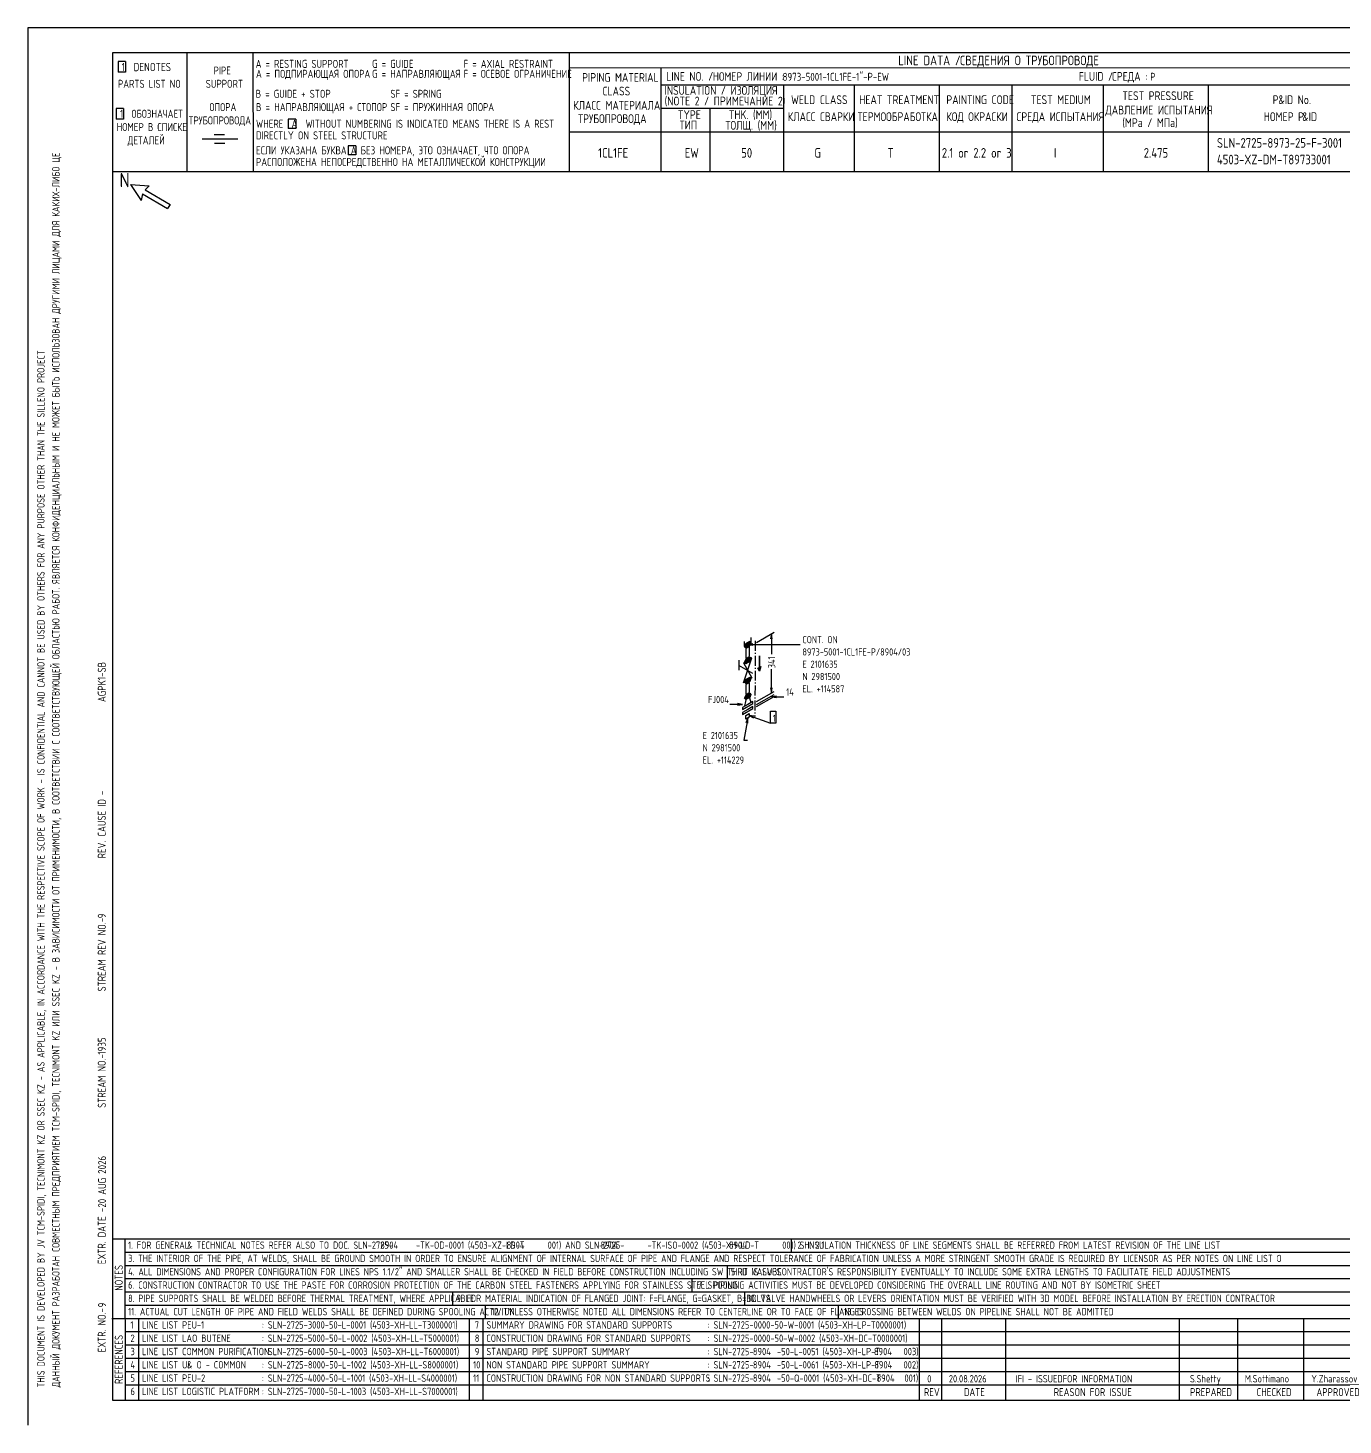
# Model space of a CAD drawing. Extents: x -1005 to 594, y -998 to 420.
# Drawn here: x 0 to 395.4, y 0 to 420 of the extents above; entities that cross this region are included whole.
import ezdxf

# ---------------------------------------------------------------- set-up
doc = ezdxf.new("R2010")
doc.units = 0
doc.linetypes.add('GT111', pattern=[4.5, 3, -0.6, 0.3, -0.6])
doc.styles.add('TTFN17', font='GOST type A')

msp = doc.modelspace()

# ---------------------------------------------------------------- linework, layer by layer
at = {"layer": 'GT_1', "flags": 128}
for points in [[(0, 420), (0, 0)], [(594, 420), (0, 420)], [(589.1, 412.5), (25.4, 412.5)], [(25.4, 412.5), (25.4, 7.5)], [(47.8, 412.5), (47.8, 376.7)], [(67.6, 412.5), (67.7, 376.7)], [(162.7, 412.5), (162.7, 376.7)], [(29.3, 409.9), (27.1, 409.9)], [(27.1, 409.9), (27.1, 406.7)], [(29.3, 409.9), (29.3, 406.7)], [(589.1, 408), (162.7, 407.9)], [(190.3, 407.8), (190.3, 376.7)], [(29.3, 406.7), (27.1, 406.7)], [(190.3, 402.9), (402.7, 402.9)], [(227.1, 402.9), (227.1, 376.7)], [(248.4, 402.9), (248.4, 376.8)], [(273.9, 402.9), (273.9, 376.7)], [(295.8, 402.9), (295.8, 376.7)], [(323.2, 402.9), (323.2, 376.7)], [(354.8, 402.9), (354.8, 376.8)], [(28.7, 395.8), (26.5, 395.8)], [(26.5, 395.8), (26.5, 392.6)], [(28.7, 395.8), (28.7, 392.6)], [(227.1, 395.8), (190.3, 395.8)], [(205, 395.8), (205, 376.7)], [(28.7, 392.6), (26.5, 392.6)], [(80.5, 392.6), (78.2, 392.6)], [(78.2, 392.6), (78.2, 389.8)], [(80.5, 392.6), (80.5, 389.8)], [(63.1, 386.6), (52.4, 386.6)], [(59.1, 387.9), (56, 387.9)], [(80.5, 389.8), (78.2, 389.8)], [(230.2, 388.7), (162.7, 388.7)], [(402.7, 388.7), (226.9, 388.7)], [(59.2, 385.3), (56.1, 385.3)], [(98.6, 384.6), (96.3, 384.6)], [(96.3, 384.6), (96.3, 381.9)], [(98.6, 384.6), (98.6, 381.9)], [(98.6, 381.9), (96.3, 381.9)], [(402.7, 376.7), (25.4, 376.7)], [(30.8, 372.9), (34, 368.1)], [(30.8, 372.9), (36.4, 372.5)], [(34.4, 370.1), (34, 368.1)], [(34.4, 370.1), (42, 365.7)], [(36.4, 372.5), (35.2, 371.3)], [(35.2, 371.3), (42.8, 366.9)], [(42.8, 366.9), (42, 365.7)], [(215.32, 235.55), (215.32, 234.05), (217.43, 235.25), (217.43, 236.75)], [(215.78, 233.68), (215.4, 234.12), (215.78, 234.95), (216.97, 235.62), (217.35, 235.18), (216.97, 234.35), (215.78, 233.68)], [(216.57, 235.4), (217.16, 235.4)], [(219, 235.25), (224.32, 238.32)], [(223.72, 236.38), (223.5, 237.88), (223.28, 236.38)], [(223.5, 237.88), (223.5, 231.72)], [(215.43, 234.2), (216.71, 234.2)], [(215.5, 234), (216.35, 234)], [(215.53, 234.4), (217, 234.4)], [(215.62, 234.6), (217.09, 234.6)], [(215.71, 234.8), (217.18, 234.8)], [(216.38, 233.75), (215.85, 233.45), (215.85, 230.45), (216.9, 231.05), (216.9, 234.05), (216.38, 233.75)], [(215.86, 235), (217.27, 235)], [(216.22, 235.2), (217.33, 235.2)], [(217.88, 234.88), (216.38, 234.65), (217.88, 234.43)], [(216.38, 234.65), (232.12, 234.65)], [(219.9, 231.2), (219.9, 226.62), (219.45, 227.53), (220.35, 228.05), (219.9, 226.62), (219.9, 231.2)], [(213.75, 229.93), (213.75, 226.93)], [(217.95, 225.95), (213.75, 228.35)], [(216.38, 229.85), (215.1, 229.1), (217.65, 224.6), (215.1, 223.1), (217.65, 230.6), (216.38, 229.85)], [(215.78, 228.88), (215.4, 229.32), (215.78, 230.15), (216.97, 230.82), (217.35, 230.38), (216.97, 229.55), (215.78, 228.88)], [(215.43, 229.4), (216.71, 229.4)], [(215.5, 229.2), (216.35, 229.2)], [(215.53, 229.6), (217, 229.6)], [(215.62, 229.8), (217.09, 229.8)], [(215.71, 230), (217.18, 230)], [(215.86, 230.2), (217.27, 230.2)], [(216.22, 230.4), (217.33, 230.4)], [(216.57, 230.6), (217.16, 230.6)], [(223.5, 220.1), (223.5, 227.22)], [(215.78, 222.88), (215.4, 223.32), (215.78, 224.15), (216.97, 224.82), (217.35, 224.38), (216.97, 223.55), (215.78, 222.88)], [(215.43, 223.4), (216.71, 223.4)], [(215.5, 223.2), (216.35, 223.2)], [(215.53, 223.6), (217, 223.6)], [(215.62, 223.8), (217.09, 223.8)], [(215.71, 224), (217.18, 224)], [(216.38, 222.95), (215.85, 222.65), (215.85, 219.65), (216.9, 220.25), (216.9, 223.25), (216.38, 222.95)], [(215.86, 224.2), (217.27, 224.2)], [(216.22, 224.4), (217.33, 224.4)], [(216.57, 224.6), (217.16, 224.6)], [(215.78, 218.07), (215.4, 218.53), (215.78, 219.35), (216.97, 220.03), (217.35, 219.57), (216.97, 218.75), (215.78, 218.07)], [(215.43, 218.6), (216.71, 218.6)], [(215.5, 218.4), (216.35, 218.4)], [(215.53, 218.8), (217, 218.8)], [(215.55, 216.12), (216.07, 218.9), (216.75, 219.28), (217.28, 217.18)], [(215.62, 219), (217.09, 219)], [(215.71, 219.2), (217.18, 219.2)], [(215.86, 219.4), (217.27, 219.4)], [(216.22, 219.6), (217.33, 219.6)], [(216.57, 219.8), (217.16, 219.8)], [(219, 217.47), (224.32, 220.55)], [(219, 216.57), (224.32, 219.65)], [(219, 215.97), (224.32, 219.05)], [(223.28, 221.6), (223.5, 220.1), (223.72, 221.6)], [(225, 219.12), (223.5, 218.9), (225, 218.68)], [(223.5, 218.9), (227.25, 218.9)], [(214.8, 216.65), (211.05, 216.65)], [(213.3, 216.43), (214.8, 216.65), (213.3, 216.88)], [(216.38, 216.65), (214.8, 215.75), (214.8, 215.07), (217.95, 216.88), (217.95, 217.55), (216.38, 216.65)], [(216.38, 215.07), (214.8, 214.18), (214.8, 213.57), (217.95, 215.38), (217.95, 215.97), (216.38, 215.07)], [(223.2, 214.62), (224.85, 214.62), (224.85, 211.03), (223.2, 211.03), (223.2, 214.62)], [(216.38, 212.53), (215.18, 205.85), (216.3, 205.85)], [(215.85, 213.28), (216.82, 213.88), (216.82, 212.82), (215.85, 212.22), (215.85, 213.28)], [(216.38, 211.03), (216.38, 212.53), (215.85, 211.1)], [(218.32, 213.12), (216.82, 213.35), (218.1, 212.6)], [(216.82, 213.35), (223.2, 211.03)], [(25.3, 56), (402.7, 56)], [(29.1, 56), (29.2, 7.5)], [(229.4, 56), (229.4, 52)], [(29.1, 52), (402.7, 52)], [(29.1, 48), (402.7, 48)], [(210.2, 48), (210.2, 44)], [(402.7, 44), (29.1, 44)], [(199.6, 44), (199.6, 40)], [(29.2, 40), (402.7, 40)], [(127.6, 40), (127.6, 36)], [(215.4, 40), (215.4, 36)], [(29.1, 36), (402.7, 36)], [(137.5, 36), (137.5, 32)], [(243.6, 36), (243.6, 32)], [(25.2, 32), (402.7, 32)], [(33.2, 32), (33.2, 7.6)], [(132.6, 32), (132.6, 7.6)], [(136.8, 32), (136.8, 7.6)], [(267.9, 32), (267.9, 7.5)], [(274.6, 32), (274.6, 7.5)], [(293.9, 32), (293.9, 7.5)], [(346.1, 32), (346.1, 7.5)], [(363.6, 32), (363.6, 7.5)], [(383.5, 32), (383.5, 7.5)], [(402.7, 28), (29.5, 28)], [(402.7, 24), (29.1, 24)], [(402.7, 20), (29.1, 20)], [(402.7, 16), (29.1, 16)], [(402.7, 12), (29.2, 12)], [(25.4, 7.5), (589.1, 7.5)], [(0, 0), (0, 0)]]:
    msp.add_lwpolyline(points, dxfattribs=at)
at = {"layer": 'GT_1', "linetype": 'GT111', "flags": 128}
msp.add_lwpolyline([(218.62, 235.78), (218.55, 213.05)], dxfattribs=at)

# ---------------------------------------------------------------- texts
at = {"layer": 'GT_1', "style": 'TTFN17'}
for s, height, p in [('LINE DATA /', 2.8875, (261.63, 408.8)), ('СВЕДЕНИЯ О ТРУБОПРОВОДЕ', 2.8875, (280.23, 408.8)), (' 1  DENOTES', 2.5025, (26.88, 407)), (' PIPE', 2.406, (54.56, 406)), ('A = RESTING SUPPORT', 2.4062, (68.46, 408)), ('A = ПОДПИРАЮЩАЯ ОПОРА', 2.4062, (68.56, 405)), ('G = GUIDE', 2.406, (103.46, 408)), ('G = НАПРАВЛЯЮЩАЯ', 2.4062, (103.46, 405)), ('F = AXIAL RESTRAINT', 2.4062, (130.96, 408)), ('F = ОСЕВОЕ ОГРАНИЧЕНИЕ', 2.4062, (130.96, 405)), ('PARTS LIST NO', 2.4062, (27.06, 402)), ('SUPPORT', 2.406, (53.46, 402)), ('PIPING MATERIAL', 2.6469, (166.6, 403.8)), ('LINE NO. /', 2.647, (191.9, 404.1)), ('НОМЕР ЛИНИИ :', 2.5987, (205.89, 404.1)), ('8973-5001-1CL1FE-1"-P-EW', 2.4062, (226.86, 404.1)), ('FLUID /', 2.647, (315.9, 404.1)), ('СРЕДА :', 2.647, (325.9, 404.1)), ('P', 2.41, (337.36, 404.1)), ('B = GUIDE + STOP', 2.4062, (68.46, 399)), ('SF = SPRING', 2.4062, (108.96, 399)), ('CLASS', 2.647, (172.7, 399.7)), ('(NOTE 2 / ПРИМЕЧАНИЕ 2)', 2.6469, (191.4, 396.7)), ('INSULATION / ИЗОЛЯЦИЯ', 2.6469, (191.4, 399.9)), ('WELD CLASS', 2.647, (229.4, 397.1)), ('HEAT TREATMENT', 2.6469, (249.9, 397.1)), ('PAINTING CODE', 2.6469, (276.1, 397.1)), ('TEST MEDIUM', 2.6469, (301.5, 397.1)), ('TEST PRESSURE', 2.6469, (329, 398.3)), ('P', 2.65, (374.2, 397.1)), ('&ID No.', 2.647, (375.91, 397.1)), (' 1  ОБОЗНАЧАЕТ', 2.4062, (26.46, 393)), ('ОПОРА', 2.406, (54.56, 395)), ('B = НАПРАВЛЯЮЩАЯ + СТОПОР', 2.4062, (68.56, 395)), ('SF = ПРУЖИННАЯ ОПОРА', 2.4062, (108.96, 395)), ('КЛАСС МАТЕРИАЛА', 2.6469, (163.9, 395.4)), ('TYPE', 2.647, (195.4, 392.6)), ('THK. (MM)', 2.647, (210.7, 392.6)), ('ДАВЛЕНИЕ ИСПЫТАНИЯ', 2.6469, (323.9, 394)), ('НОМЕР В СПИСКЕ', 2.4062, (26.66, 389)), ('ТРУБОПРОВОДА', 2.4062, (48.36, 391)), ('WHERE  A  WITHOUT NUMBERING IS INDICATED MEANS THERE IS A REST', 2.4062, (68.56, 390)), ('ТРУБОПРОВОДА', 2.6469, (165.4, 391.4)), ('ТИП', 2.647, (195.9, 389.5)), ('ТОЛЩ. (ММ)', 2.647, (209.7, 389.4)), ('КЛАСС СВАРКИ', 2.6469, (228.4, 392)), ('ТЕРМООБРАБОТКА', 2.6469, (249.4, 392)), ('КОД ОКРАСКИ', 2.6469, (276.1, 392)), ('СРЕДА ИСПЫТАНИЯ', 2.6469, (297.2, 392)), ('(MPa / МПа)', 2.6469, (329, 390.2)), ('НОМЕР P', 2.647, (371.5, 392)), ('&ID', 2.647, (383.1, 392)), ('ДЕТАЛЕЙ', 2.406, (29.96, 385)), ('DIRECTLY ON STEEL STRUCTURE', 2.4062, (68.56, 386.5)), ('SLN-2725-8973-25-F-3001', 2.8875, (357.43, 384)), ('ЕСЛИ УКАЗАНА БУКВА A БЕЗ НОМЕРА, ЭТО ОЗНАЧАЕТ, ЧТО ОПОРА', 2.4062, (68.56, 382)), ('1CL1FE', 2.888, (171.43, 381)), ('EW', 2.888, (197.43, 381)), ('50', 2.888, (214.43, 381)), ('G', 2.89, (236.43, 381)), ('T', 2.89, (258.43, 381)), ('2.1 or 2.2 or 3', 2.8875, (274.73, 381)), ('I', 2.89, (308.43, 381)), ('2.475', 2.888, (335.43, 381)), ('РАСПОЛОЖЕНА НЕПОСРЕДСТВЕННО НА МЕТАЛЛИЧЕСКОЙ КОНСТРУКЦИИ', 2.4062, (68.56, 378.5)), ('4503-XZ-DM-T89733001', 2.8875, (357.43, 379)), ('N', 4.33, (27.55, 372.1)), ('CONT. ON', 2.166, (232.82, 235.03)), ('8973-5001-1CL1FE-P/8904/03', 2.1656, (232.82, 231.33)), ('E 2101635', 2.166, (232.82, 227.63)), ('N 2981500', 2.166, (232.82, 223.93)), ('FJ004', 2.166, (204.47, 217.03)), ('14', 2.166, (227.95, 219.28)), ('EL. +114587', 2.1656, (232.82, 220.24)), ('1', 2.17, (223.9, 211.4)), ('E 2101635', 2.166, (202.83, 206.22)), ('N 2981500', 2.166, (202.83, 202.53)), ('EL. +114229', 2.1656, (202.83, 198.83)), ('1. FOR GENERAL', 2.1849, (30.13, 53)), ('& TECHNICAL NOTES REFER ALSO TO DOC. SLN-2725-      -TK-OD-0001 (4503-XZ-LD-T      001) AND SLN-2725-      -TK-ISO-0002 (4503-XH-LD-T      001) SH. 2.1', 2.18487, (47.87, 53)), ('8904', 2.185, (105.93, 53)), ('8904', 2.185, (143.93, 53)), ('8904', 2.185, (172.13, 53)), ('8904', 2.185, (210.73, 53)), ('2. INSULATION THICKNESS OF LINE SEGMENTS SHALL BE REFERRED FROM LATEST REVISION OF THE LINE LIST', 2.1849, (231.33, 53)), ('3. THE INTERIOR OF THE PIPE, AT WELDS, SHALL BE GROUND SMOOTH IN ORDER TO ENSURE ALIGNMENT OF INTERNAL SURFACE OF PIPE AND FLANGE AND RESPECT TOLERANCE OF FABRICATION UNLESS A MORE STRINGENT SMOOTH GRADE IS REQUIRED BY LICENSOR AS PER NOTES ON LINE LIST O', 2.18487, (30.13, 49)), ('4. ALL DIMENSIONS AND PROPER CONFIGURATION FOR LINES NPS 1.1/2" AND SMALLER SHALL BE CHECKED IN FIELD BEFORE CONSTRUCTION INCLUDING SW THRD VALVES', 2.18487, (30.13, 45)), ("5. IT IS SUBCONTRACTOR'S RESPONSIBILITY EVENTUALLY TO INCLUDE SOME EXTRA LENGTHS TO FACILITATE FIELD ADJUSTMENTS", 2.18487, (211.33, 45)), ('6. CONSTRUCTION CONTRACTOR TO USE THE PASTE FOR CORROSION PROTECTION OF THE CARBON STEEL FASTENERS APPLYING FOR STAINLESS STEEL PIPING', 2.18487, (30.13, 41)), ('7. SPOOLING ACTIVITIES MUST BE DEVELOPED CONSIDERING THE OVERALL LINE ROUTING AND NOT BY ISOMETRIC SHEET', 2.18487, (201.33, 41)), ('8. PIPE SUPPORTS SHALL BE WELDED BEFORE THERMAL TREATMENT, WHERE APPLICABLE', 2.1849, (30.13, 37)), ('9. FOR MATERIAL INDICATION OF FLANGED JOINT: F=FLANGE, G=GASKET, B=BOLTS', 2.1849, (128.83, 37)), ('10. VALVE HANDWHEELS OR LEVERS ORIENTATION MUST BE VERIFIED WITH 3D MODEL BEFORE INSTALLATION BY ERECTION CONTRACTOR', 2.18487, (216.33, 37)), ('11. ACTUAL CUT LENGTH OF PIPE AND FIELD WELDS SHALL BE DEFINED DURING SPOOLING ACTIVITY', 2.1849, (30.13, 33)), ('12. UNLESS OTHERWISE NOTED ALL DIMENSIONS REFER TO CENTERLINE OR TO FACE OF FLANGES', 2.1849, (139.33, 33)), ('13. CROSSING BETWEEN WELDS ON PIPELINE SHALL NOT BE ADMITTED', 2.1849, (245.33, 33)), ('1', 2.21, (30.83, 29)), ('LINE LIST PEU-1', 2.2138, (34.33, 29)), (': SLN-2725-3000-50-L-0001 (4503-XH-LL-T3000001)', 2.2138, (70.33, 29)), ('7', 2.21, (134.33, 29)), ('SUMMARY DRAWING FOR STANDARD SUPPORTS', 2.2138, (137.83, 29)), (': SLN-2725-0000-50-W-0001 (4503-XH-LP-T0000001)', 2.2138, (204.33, 29)), ('2', 2.21, (30.83, 25)), ('LINE LIST LAO BUTENE', 2.2138, (34.33, 25)), (': SLN-2725-5000-50-L-0002 (4503-XH-LL-T5000001)', 2.2138, (70.33, 25)), ('8', 2.21, (134.33, 25)), ('CONSTRUCTION DRAWING FOR STANDARD SUPPORTS', 2.2138, (137.83, 25)), (': SLN-2725-0000-50-W-0002 (4503-XH-DC-T0000001)', 2.2138, (204.33, 25)), ('3', 2.21, (30.83, 21)), ('LINE LIST COMMON PURIFICATION', 2.2138, (34.33, 21)), (': SLN-2725-6000-50-L-0003 (4503-XH-LL-T6000001)', 2.2138, (70.33, 21)), ('9', 2.21, (134.33, 21)), ('STANDARD PIPE SUPPORT SUMMARY', 2.2138, (137.83, 21)), (': SLN-2725-      -50-L-0051 (4503-XH-LP-T      003)', 2.2138, (204.33, 21)), ('8904', 2.214, (217.93, 21)), ('8904', 2.214, (254.33, 21)), ('4', 2.21, (30.83, 17)), ('LINE LIST UI', 2.2138, (34.33, 17)), ('& O - COMMON', 2.2138, (47.85, 17)), (': SLN-2725-8000-50-L-1002 (4503-XH-LL-S8000001)', 2.2138, (70.33, 17)), ('10', 2.214, (133.83, 17)), ('NON STANDARD PIPE SUPPORT SUMMARY', 2.2138, (137.83, 17)), (': SLN-2725-      -50-L-0061 (4503-XH-LP-T      002)', 2.2138, (204.33, 17)), ('8904', 2.214, (217.93, 17)), ('8904', 2.214, (254.43, 17)), ('5', 2.21, (30.83, 13)), ('LINE LIST PEU-2', 2.2138, (34.33, 13)), (': SLN-2725-4000-50-L-1001 (4503-XH-LL-S4000001)', 2.2138, (70.33, 13)), ('11', 2.214, (133.83, 13)), ('CONSTRUCTION DRAWING FOR NON STANDARD SUPPORTS', 2.2138, (137.83, 13)), (': SLN-2725-      -50-Q-0001 (4503-XH-DC-T      001)', 2.2138, (204.33, 13)), ('8904', 2.214, (217.93, 13)), ('8904', 2.214, (255.13, 13)), ('0', 2.21, (270.33, 12.8)), ('20.08.2026', 2.214, (276.83, 12.8)), ('IFI - ISSUEDFOR INFORMATION', 2.2138, (296.93, 12.8)), ('S.Shetty', 2.214, (349.33, 12.8)), ('M.Sottimano', 2.2138, (365.83, 12.8)), ('Y.Zharassov', 2.2138, (385.83, 12.8)), ('6', 2.21, (30.83, 9)), ('LINE LIST LOGISTIC PLATFORM', 2.2138, (34.33, 9)), (': SLN-2725-7000-50-L-1003 (4503-XH-LL-S7000001)', 2.2138, (70.33, 9)), ('REV', 2.406, (269.36, 8.7)), ('DATE', 2.406, (281.36, 8.7)), ('REASON FOR ISSUE', 2.4062, (308.36, 8.7)), ('PREPARED', 2.406, (349.36, 8.7)), ('CHECKED', 2.406, (369.36, 8.7)), ('APPROVED', 2.406, (387.36, 8.7))]:
    msp.add_text(s, height=height, dxfattribs=at).set_placement(p)
for s, height, p in [('ДАННЫЙ ДОКУМЕНТ РАЗРАБОТАН СОВМЕСТНЫМ ПРЕДПРИЯТИЕМ TCM-SPIDI, TECNIMONT KZ ИЛИ SSEC KZ - В ЗАВИСИМОСТИ ОТ ПРИМЕНИМОСТИ, В СООТВЕТСТВИИ С СООТВЕТСТВУЮЩЕЙ ОБЛАСТЬЮ РАБОТ. ЯВЛЯЕТСЯ КОНФИДЕНЦИАЛЬНЫМ И НЕ МОЖЕТ БЫТЬ ИСПОЛЬЗОВАН ДРУГИМИ ЛИЦАМИ ДЛЯ КАКИХ-ЛИБО ЦЕ', 2.21375, (9.5, 11.33)), ('THIS DOCUMENT IS DEVELOPED BY JV TCM-SPIDI, TECNIMONT KZ OR SSEC KZ - AS APPLICABLE, IN ACCORDANCE WITH THE RESPECTIVE SCOPE OF WORK - IS CONFIDENTIAL AND CANNOT BE USED BY OTHERS FOR ANY PURPOSE OTHER THAN THE SILLENO PROJECT', 2.21375, (5, 11.33)), ('AGPK1-SB', 2.406, (23.4, 217.36)), ('341', 2.166, (224.65, 227.52)), ('REV. CAUSE ID -', 2.4062, (23.4, 170.36)), ('9', 2.41, (23.4, 152.36)), ('STREAM REV NO.-', 2.4062, (23.4, 130.36)), ('1935', 2.406, (23.4, 111.36)), ('STREAM NO.-', 2.4062, (23.4, 95.36)), ('20 AUG 2026', 2.4062, (23.5, 65.36)), ('EXTR. DATE -', 2.4062, (23.4, 48.36)), ('NOTES', 2.406, (28.5, 40.36)), ('EXTR. NO.-', 2.406, (23.4, 21.86)), ('9', 2.41, (23.5, 35.36)), ('REFERENCES', 2.406, (28.5, 12.36))]:
    msp.add_text(s, height=height, rotation=90, dxfattribs=at).set_placement(p)

doc.saveas('drawing.dxf')
